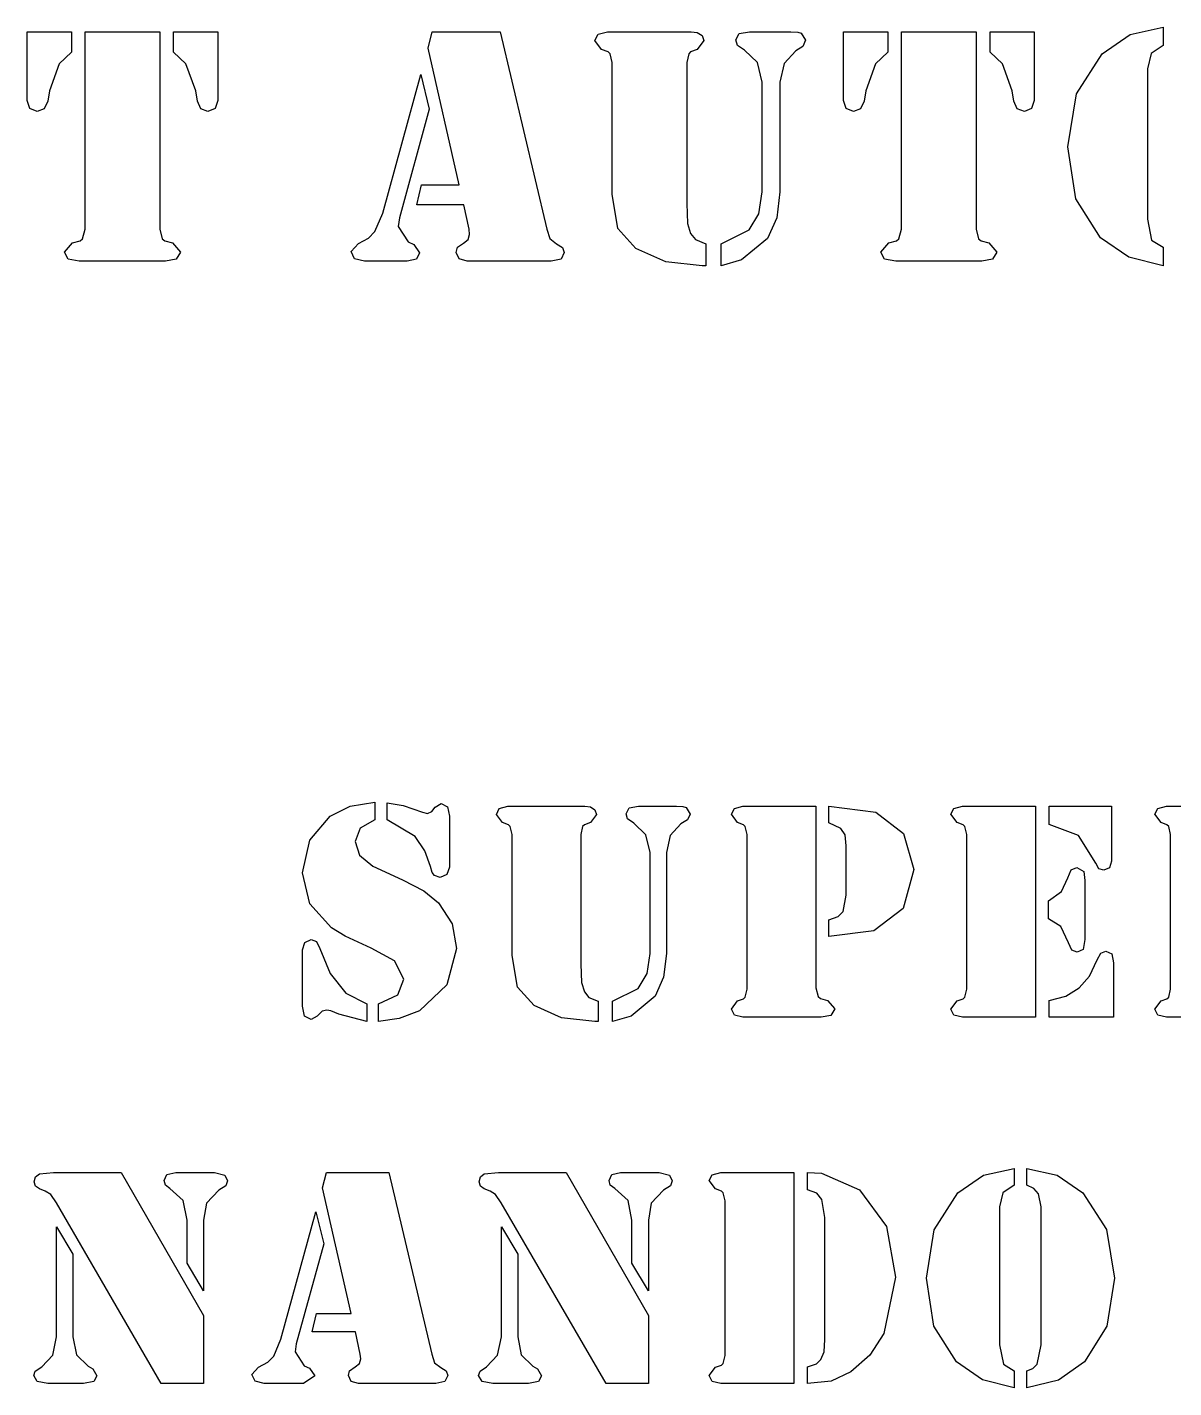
# Model space of a CAD drawing. Extents: x -1 to 447, y 185 to 440.
# Drawn here: x 212.58 to 239.21, y 283.29 to 314.89 of the extents above; entities that cross this region are included whole.
import ezdxf

# ---------------------------------------------------------------- set-up
doc = ezdxf.new("R2010")
doc.units = 0

msp = doc.modelspace()

# ---------------------------------------------------------------- linework, layer by layer
at = {"layer": 'Visible'}
for p, q in [((238.194814, 314.721584), (238.964222, 314.893457)), ((238.964222, 314.893457), (238.964222, 314.47158)), ((212.575243, 314.787994), (213.602618, 314.787994)), ((212.575243, 313.190336), (212.575243, 314.787994)), ((213.602618, 314.787994), (213.602618, 314.315343)), ((213.918795, 310.198167), (213.918795, 314.787994)), ((213.918795, 314.787994), (215.653401, 314.787994)), ((215.653401, 314.787994), (215.653401, 310.198167)), ((215.977515, 314.315343), (215.977515, 314.787994)), ((215.977515, 314.787994), (217.004891, 314.787994)), ((217.004891, 314.787994), (217.004891, 313.190336)), ((221.888035, 314.405169), (221.985666, 314.787994)), ((221.985666, 314.787994), (223.559935, 314.787994)), ((223.559935, 314.787994), (224.645784, 310.198167)), ((225.763647, 314.580958), (225.837995, 314.733305)), ((225.920015, 314.373922), (225.763647, 314.580958)), ((225.837995, 314.733305), (226.056805, 314.787994)), ((226.056805, 314.787994), (226.15814, 314.787994)), ((226.15814, 314.787994), (227.900419, 314.787994)), ((227.900419, 314.787994), (228.002019, 314.787994)), ((228.002019, 314.787994), (228.142513, 314.772358)), ((228.294912, 314.580958), (228.138808, 314.373922)), ((228.142513, 314.772358), (228.25205, 314.702031)), ((228.25205, 314.702031), (228.294912, 314.580958)), ((229.041036, 314.600484), (229.115384, 314.745026)), ((229.076226, 314.46769), (229.041036, 314.600484)), ((229.115384, 314.745026), (229.357478, 314.787994)), ((229.357478, 314.787994), (230.314474, 314.787994)), ((230.314474, 314.787994), (230.474547, 314.780189)), ((230.474547, 314.780189), (230.556568, 314.752831)), ((230.556568, 314.752831), (230.658168, 314.592679)), ((230.658168, 314.592679), (230.595726, 314.448164)), ((231.54161, 314.787994), (232.568986, 314.787994)), ((231.54161, 313.190336), (231.54161, 314.787994)), ((232.568986, 314.787994), (232.568986, 314.315343)), ((232.885427, 310.198167), (232.885427, 314.787994)), ((232.885427, 314.787994), (234.619769, 314.787994)), ((234.619769, 314.787994), (234.619769, 310.198167)), ((234.944148, 314.315343), (234.944148, 314.787994)), ((234.944148, 314.787994), (235.971524, 314.787994)), ((235.971524, 314.787994), (235.971524, 313.190336)), ((237.546322, 314.276264), (238.194814, 314.721584)), ((213.602618, 314.315343), (213.317398, 314.045813)), ((216.262736, 314.045813), (215.977515, 314.315343)), ((222.606642, 311.229406), (221.888035, 314.405169)), ((226.068446, 314.319233), (225.920015, 314.373922)), ((226.115278, 314.276264), (226.068446, 314.319233)), ((226.162109, 314.07706), (226.115278, 314.276264)), ((227.943282, 314.276264), (227.89645, 314.077033)), ((227.986409, 314.319233), (227.943282, 314.276264)), ((228.138808, 314.373922), (227.986409, 314.319233)), ((229.236299, 314.362201), (229.076226, 314.46769)), ((229.544009, 314.070207), (229.236299, 314.362201)), ((230.427716, 314.342701), (230.158106, 314.053618)), ((230.595726, 314.448164), (230.427716, 314.342701)), ((232.568986, 314.315343), (232.28403, 314.045813)), ((235.229104, 314.045813), (234.944148, 314.315343)), ((236.948629, 313.342683), (237.546322, 314.276264)), ((238.68297, 314.28018), (238.600949, 313.924713)), ((238.964222, 314.47158), (238.68297, 314.28018)), ((213.317398, 314.045813), (213.090915, 313.416899)), ((216.489219, 313.416899), (216.262736, 314.045813)), ((226.162109, 311.014565), (226.162109, 314.07706)), ((227.89645, 314.077033), (227.89645, 310.799723)), ((229.646402, 313.61613), (229.544009, 314.070207)), ((230.158106, 314.053618), (230.060475, 313.61613)), ((232.28403, 314.045813), (232.057283, 313.416899)), ((235.455851, 313.416899), (235.229104, 314.045813)), ((238.600949, 313.924713), (238.600949, 310.432535)), ((220.833407, 310.577077), (221.716056, 313.795808)), ((221.716056, 313.795808), (221.915287, 312.987216)), ((229.646402, 311.069254), (229.646402, 313.61613)), ((230.060475, 313.61613), (230.060475, 311.065365)), ((213.090915, 313.416899), (213.051757, 313.178615)), ((216.528377, 313.178615), (216.489219, 313.416899)), ((232.057283, 313.416899), (232.018389, 313.178615)), ((235.494745, 313.178615), (235.455851, 313.416899)), ((236.749398, 312.116129), (236.948629, 313.342683)), ((212.637684, 313.006742), (212.575243, 313.190336)), ((212.805694, 312.936443), (212.637684, 313.006742)), ((212.965767, 312.998937), (212.805694, 312.936443)), ((213.051757, 313.178615), (212.965767, 312.998937)), ((216.610398, 312.998937), (216.528377, 313.178615)), ((216.774439, 312.936443), (216.610398, 312.998937)), ((216.938481, 313.006742), (216.774439, 312.936443)), ((217.004891, 313.190336), (216.938481, 313.006742)), ((221.915287, 312.987216), (221.223932, 310.463782)), ((231.604317, 313.006742), (231.54161, 313.190336)), ((231.772327, 312.936443), (231.604317, 313.006742)), ((231.932399, 312.998937), (231.772327, 312.936443)), ((232.018389, 313.178615), (231.932399, 312.998937)), ((235.576766, 312.998937), (235.494745, 313.178615)), ((235.741072, 312.936443), (235.576766, 312.998937)), ((235.905113, 313.006742), (235.741072, 312.936443)), ((235.971524, 313.190336), (235.905113, 313.006742)), ((236.939897, 310.910081), (236.749398, 312.116129)), ((221.626362, 310.76456), (221.731666, 311.229406)), ((221.731666, 311.229406), (222.606642, 311.229406)), ((229.572319, 310.558503), (229.646402, 311.069254)), ((230.060475, 311.065365), (229.988244, 310.467698)), ((222.71618, 310.76456), (221.626362, 310.76456)), ((222.841063, 310.198167), (222.71618, 310.76456)), ((226.294929, 310.217694), (226.162109, 311.014565)), ((226.162109, 311.014565), (226.162109, 311.014565)), ((227.89645, 310.799723), (227.912061, 310.334877)), ((237.511132, 310.002852), (236.939897, 310.910081)), ((220.653755, 310.151283), (220.833407, 310.577077)), ((221.223932, 310.463782), (221.192711, 310.260662)), ((229.34954, 310.18253), (229.572319, 310.558503)), ((229.988244, 310.467698), (229.77155, 309.987242)), ((238.600949, 310.432535), (238.694876, 309.948163)), ((213.860322, 309.97941), (213.918795, 310.198167)), ((215.653401, 310.198167), (215.711874, 309.97941)), ((220.505324, 309.995047), (220.653755, 310.151283)), ((221.192711, 310.260662), (221.423163, 309.90911)), ((222.821748, 309.9638), (222.852969, 310.080984)), ((222.852969, 310.080984), (222.841063, 310.198167)), ((224.645784, 310.198167), (224.716163, 309.983326)), ((226.716939, 309.752848), (226.294929, 310.217694)), ((227.912061, 310.334877), (227.986409, 310.10051)), ((227.986409, 310.10051), (228.09965, 309.959884)), ((228.697343, 309.862226), (229.34954, 310.18253)), ((232.826955, 309.97941), (232.885427, 310.198167)), ((234.619769, 310.198167), (234.678506, 309.97941)), ((213.438577, 309.666911), (213.625902, 309.881753)), ((213.625902, 309.881753), (213.805554, 309.928637)), ((213.805554, 309.928637), (213.860322, 309.97941)), ((215.711874, 309.97941), (215.770347, 309.928637)), ((215.770347, 309.928637), (215.950263, 309.881753)), ((215.950263, 309.881753), (216.137588, 309.666911)), ((220.098925, 309.682548), (220.270904, 309.870031)), ((220.270904, 309.870031), (220.505324, 309.995047)), ((221.423163, 309.90911), (221.559952, 309.846589)), ((221.559952, 309.846589), (221.688804, 309.651301)), ((222.540497, 309.662995), (222.571718, 309.780206)), ((222.571718, 309.780206), (222.712211, 309.877837)), ((222.712211, 309.877837), (222.821748, 309.9638)), ((224.716163, 309.983326), (224.872267, 309.862226)), ((224.872267, 309.862226), (225.013025, 309.77629)), ((225.013025, 309.77629), (225.052183, 309.659106)), ((228.09965, 309.959884), (228.338039, 309.862226)), ((228.338039, 309.862226), (228.338039, 309.350496)), ((228.697343, 309.350496), (228.697343, 309.862226)), ((229.77155, 309.987242), (229.16592, 309.487233)), ((232.404945, 309.666911), (232.592534, 309.881753)), ((232.592534, 309.881753), (232.772186, 309.928637)), ((232.772186, 309.928637), (232.826955, 309.97941)), ((234.678506, 309.97941), (234.736979, 309.928637)), ((234.736979, 309.928637), (234.916631, 309.881753)), ((234.916631, 309.881753), (235.10422, 309.666911)), ((238.167298, 309.548748), (237.511132, 310.002852)), ((238.694876, 309.948163), (238.964222, 309.780206)), ((238.964222, 309.780206), (238.964222, 309.350496)), ((213.524302, 309.506759), (213.438577, 309.666911)), ((213.785974, 309.455986), (213.524302, 309.506759)), ((213.915091, 309.455986), (213.785974, 309.455986)), ((215.657105, 309.455986), (213.915091, 309.455986)), ((215.786222, 309.455986), (215.657105, 309.455986)), ((216.035988, 309.502843), (215.786222, 309.455986)), ((216.137588, 309.666911), (216.035988, 309.502843)), ((220.180946, 309.514564), (220.098925, 309.682548)), ((220.411397, 309.455986), (220.180946, 309.514564)), ((221.403584, 309.455986), (220.411397, 309.455986)), ((221.617631, 309.504801), (221.403584, 309.455986)), ((221.688804, 309.651301), (221.617631, 309.504801)), ((222.610611, 309.510675), (222.540497, 309.662995)), ((222.798201, 309.455986), (222.610611, 309.510675)), ((224.747384, 309.455986), (222.798201, 309.455986)), ((224.975983, 309.506759), (224.747384, 309.455986)), ((225.052183, 309.659106), (224.975983, 309.506759)), ((227.408295, 309.440349), (226.716939, 309.752848)), ((228.25205, 309.350496), (227.408295, 309.440349)), ((229.16592, 309.487233), (228.697343, 309.350523)), ((232.490934, 309.506759), (232.404945, 309.666911)), ((232.752607, 309.455986), (232.490934, 309.506759)), ((232.881459, 309.455986), (232.752607, 309.455986)), ((234.623738, 309.455986), (232.881459, 309.455986)), ((234.75259, 309.455986), (234.623738, 309.455986)), ((235.002621, 309.502843), (234.75259, 309.455986)), ((235.10422, 309.666911), (235.002621, 309.502843)), ((238.964222, 309.350496), (238.167298, 309.548748)), ((228.338039, 309.350496), (228.25205, 309.350496)), ((228.697343, 309.350523), (228.697343, 309.350496)), ((220.080404, 296.794124), (220.651374, 296.891992)), ((220.651374, 296.891992), (220.651374, 296.47897)), ((220.651374, 296.891992), (220.651374, 296.891992)), ((220.935007, 296.47897), (220.935007, 296.874035)), ((220.935007, 296.874035), (221.308598, 296.81657)), ((221.308598, 296.81657), (221.757596, 296.654955)), ((222.055516, 296.777065), (222.195745, 296.856078)), ((222.195745, 296.856078), (222.335709, 296.784249)), ((219.139282, 296.004895), (219.609711, 296.565166)), ((219.609711, 296.565166), (220.080404, 296.794124)), ((221.757596, 296.654955), (221.876129, 296.626221)), ((221.876129, 296.626221), (221.97667, 296.672912)), ((221.97667, 296.672912), (222.055516, 296.777065)), ((222.335709, 296.784249), (222.382541, 296.565166)), ((222.382541, 296.565166), (222.382541, 295.379977)), ((223.475004, 296.604673), (223.543266, 296.744741)), ((223.618672, 296.414324), (223.475004, 296.604673)), ((223.543266, 296.744741), (223.744349, 296.795023)), ((223.744349, 296.795023), (223.837747, 296.795023)), ((223.837747, 296.795023), (225.439533, 296.795023)), ((225.439533, 296.795023), (225.53293, 296.795023)), ((225.53293, 296.795023), (225.662047, 296.780656)), ((225.802276, 296.604673), (225.658607, 296.414324)), ((225.662047, 296.780656), (225.762588, 296.71601)), ((225.762588, 296.71601), (225.802276, 296.604673)), ((226.488075, 296.622631), (226.556337, 296.755515)), ((226.520619, 296.500523), (226.488075, 296.622631)), ((226.667727, 296.403548), (226.520619, 296.500523)), ((226.556337, 296.755515), (226.779116, 296.795023)), ((226.779116, 296.795023), (227.659119, 296.795023)), ((227.659119, 296.795023), (227.806228, 296.787826)), ((227.917617, 296.482555), (227.763101, 296.385583)), ((227.806228, 296.787826), (227.881634, 296.762691)), ((227.881634, 296.762691), (227.975032, 296.615439)), ((227.975032, 296.615439), (227.917617, 296.482555)), ((228.934674, 296.608264), (229.002936, 296.744741)), ((229.078343, 296.414324), (228.934674, 296.608264)), ((229.002936, 296.744741), (229.20402, 296.795023)), ((229.20402, 296.795023), (229.297417, 296.795023)), ((229.297417, 296.795023), (230.895499, 296.795023)), ((230.895499, 296.795023), (230.895499, 292.575035)), ((231.197388, 296.407141), (231.197388, 296.795023)), ((231.197388, 296.795023), (232.289057, 296.654955)), ((232.289057, 296.654955), (232.931994, 296.159327)), ((234.035305, 296.608264), (234.103303, 296.744741)), ((234.178709, 296.414324), (234.035305, 296.608264)), ((234.103303, 296.744741), (234.304651, 296.795023)), ((234.304651, 296.795023), (234.398048, 296.795023)), ((234.398048, 296.795023), (235.99613, 296.795023)), ((235.99613, 296.795023), (235.99613, 291.892649)), ((236.315746, 296.795023), (237.763015, 296.795023)), ((236.315746, 296.374817), (236.315746, 296.795023)), ((237.763015, 296.795023), (237.763015, 295.523635)), ((238.772928, 296.608264), (238.841191, 296.744741)), ((238.916597, 296.414324), (238.772928, 296.608264)), ((238.841191, 296.744741), (239.042274, 296.795023)), ((239.042274, 296.795023), (239.135672, 296.795023)), ((239.135672, 296.795023), (240.734018, 296.795023)), ((220.310062, 296.288621), (220.195233, 295.976164)), ((220.651374, 296.47897), (220.310062, 296.288621)), ((221.585088, 296.094684), (220.935007, 296.47897)), ((220.935007, 296.47897), (220.935007, 296.47897)), ((223.754933, 296.364043), (223.618672, 296.414324)), ((223.79806, 296.324535), (223.754933, 296.364043)), ((223.841187, 296.14137), (223.79806, 296.324535)), ((225.478956, 296.324535), (225.435828, 296.14137)), ((225.518378, 296.364043), (225.478956, 296.324535)), ((225.658607, 296.414324), (225.518378, 296.364043)), ((226.950566, 296.135086), (226.667727, 296.403548)), ((227.763101, 296.385583), (227.515451, 296.119817)), ((229.214867, 296.364043), (229.078343, 296.414324)), ((229.25773, 296.324535), (229.214867, 296.364043)), ((229.300857, 296.14137), (229.25773, 296.324535)), ((231.477317, 296.281438), (231.197388, 296.407141)), ((231.577858, 296.130596), (231.477317, 296.281438)), ((234.315234, 296.364043), (234.178709, 296.414324)), ((234.358361, 296.324535), (234.315234, 296.364043)), ((234.401488, 296.14137), (234.358361, 296.324535)), ((236.998106, 296.112642), (236.315746, 296.374817)), ((239.053122, 296.364043), (238.916597, 296.414324)), ((239.096249, 296.324535), (239.053122, 296.364043)), ((239.139376, 296.14137), (239.096249, 296.324535)), ((218.970478, 295.250683), (219.139282, 296.004895)), ((220.195233, 295.976164), (220.292335, 295.660112)), ((221.811306, 295.760675), (221.585088, 296.094684)), ((223.841187, 293.32563), (223.841187, 296.14137)), ((225.435828, 296.14137), (225.435828, 293.128119)), ((227.044758, 295.717577), (226.950566, 296.135086)), ((227.515451, 296.119817), (227.425493, 295.717569)), ((229.300857, 292.546301), (229.300857, 296.14137)), ((231.602994, 295.879192), (231.577858, 296.130596)), ((231.602994, 294.729915), (231.602994, 295.879192)), ((232.931994, 296.159327), (233.1725, 295.322512)), ((234.401488, 292.546301), (234.401488, 296.14137)), ((237.400536, 295.476946), (236.998106, 296.112642)), ((239.139376, 292.546301), (239.139376, 296.14137)), ((220.292335, 295.660112), (220.608247, 295.405117)), ((221.947831, 295.397934), (221.811306, 295.760675)), ((227.044758, 293.375927), (227.044758, 295.717577)), ((227.425493, 295.717569), (227.425493, 293.372329)), ((219.139282, 294.529692), (218.970478, 295.250683)), ((220.608247, 295.405117), (221.290607, 295.089065)), ((221.983814, 295.257864), (221.947831, 295.397934)), ((222.037789, 295.189628), (221.983814, 295.257864)), ((222.382541, 295.379977), (222.321422, 295.207585)), ((233.1725, 295.322512), (232.92829, 294.417456)), ((236.753895, 295.132163), (236.829302, 295.318922)), ((236.829302, 295.318922), (236.962122, 295.372793)), ((236.962122, 295.372793), (237.120343, 295.283004)), ((237.120343, 295.283004), (237.145478, 295.071108)), ((237.468534, 295.34406), (237.400536, 295.476946)), ((237.583628, 295.311738), (237.468534, 295.34406)), ((237.720153, 295.36202), (237.583628, 295.311738)), ((237.763015, 295.523635), (237.720153, 295.36202)), ((221.290607, 295.089065), (221.789875, 294.834068)), ((222.17061, 295.142937), (222.037789, 295.189628)), ((222.321422, 295.207585), (222.17061, 295.142937)), ((236.606787, 294.816111), (236.753895, 295.132163)), ((237.145478, 295.071108), (237.145478, 293.70274)), ((221.789875, 294.834068), (222.127483, 294.553933)), ((231.527587, 294.352821), (231.602994, 294.729915)), ((236.297754, 294.597031), (236.606787, 294.816111)), ((236.297754, 294.180418), (236.297754, 294.597031)), ((219.645694, 293.968514), (219.139282, 294.529692)), ((222.127483, 294.553933), (222.445247, 294.066383)), ((231.416463, 294.230689), (231.527587, 294.352821)), ((232.92829, 294.417456), (232.24593, 293.903876)), ((219.958167, 293.774574), (219.645694, 293.968514)), ((222.445247, 294.066383), (222.551345, 293.494434)), ((231.200827, 294.155283), (231.416463, 294.230689)), ((231.200827, 293.770976), (231.200827, 294.155283)), ((236.588796, 294.004444), (236.297754, 294.180418)), ((236.297754, 294.180418), (236.297754, 294.180418)), ((236.764743, 293.623736), (236.588796, 294.004444)), ((219.027893, 293.627334), (219.171561, 293.702767)), ((219.171561, 293.702767), (219.293799, 293.656068)), ((219.293799, 293.656068), (219.372909, 293.487264)), ((220.56512, 293.498032), (219.958167, 293.774574)), ((232.24593, 293.903876), (231.200827, 293.770976)), ((231.200827, 293.770976), (231.200827, 293.770976)), ((237.145478, 293.70274), (237.105791, 293.469299)), ((218.970478, 293.45853), (219.027893, 293.627334)), ((218.970478, 292.151252), (218.970478, 293.45853)), ((219.372909, 293.487264), (219.609711, 292.909044)), ((221.110955, 293.203525), (220.56512, 293.498032)), ((222.551345, 293.494434), (222.321422, 292.646842)), ((223.963424, 292.592973), (223.841187, 293.32563)), ((223.841187, 293.32563), (223.841187, 293.32563)), ((226.976495, 292.906345), (227.044758, 293.375927)), ((227.425493, 293.372329), (227.359082, 292.822817)), ((236.84015, 293.454932), (236.764743, 293.623736)), ((236.969531, 293.404661), (236.84015, 293.454932)), ((237.105791, 293.469299), (236.969531, 293.404661)), ((237.432815, 293.228687), (237.515365, 293.383097)), ((237.515365, 293.383097), (237.633899, 293.426198)), ((237.633899, 293.426198), (237.773863, 293.365159)), ((237.773863, 293.365159), (237.813286, 293.160424)), ((221.32659, 292.779742), (221.110955, 293.203525)), ((225.435828, 293.128119), (225.450116, 292.700738)), ((237.256603, 292.851577), (237.432815, 293.228687)), ((237.813286, 293.160424), (237.813286, 291.892649)), ((219.609711, 292.909044), (219.976158, 292.452929)), ((221.186626, 292.413401), (221.32659, 292.779742)), ((225.450116, 292.700738), (225.518378, 292.485235)), ((226.771973, 292.560668), (226.976495, 292.906345)), ((227.359082, 292.822817), (227.159851, 292.381069)), ((237.012393, 292.578606), (237.256603, 292.851577)), ((219.976158, 292.452929), (220.464578, 292.205121)), ((220.737628, 292.205095), (221.186626, 292.413401)), ((222.321422, 292.646842), (221.689333, 292.043487)), ((224.351303, 292.165592), (223.963424, 292.592973)), ((225.518378, 292.485235), (225.622624, 292.355933)), ((226.172163, 292.26616), (226.771973, 292.560668)), ((227.159851, 292.381069), (226.603169, 291.921356)), ((229.25773, 292.36313), (229.300857, 292.546301)), ((230.895499, 292.575035), (230.949474, 292.373899)), ((230.949474, 292.373899), (231.003449, 292.3272)), ((234.358361, 292.36313), (234.401488, 292.546301)), ((236.31945, 292.280527), (236.703625, 292.381069)), ((236.703625, 292.381069), (237.012393, 292.578606)), ((239.096249, 292.36313), (239.139376, 292.546301)), ((219.020749, 291.919583), (218.970478, 292.151252)), ((219.534305, 292.061452), (219.426619, 292.036317)), ((219.631407, 292.043487), (219.534305, 292.061452)), ((220.464578, 292.205121), (220.464578, 292.205095)), ((220.464578, 292.205095), (220.464578, 291.795679)), ((220.737628, 291.795679), (220.737628, 292.205095)), ((224.986831, 291.878282), (224.351303, 292.165592)), ((225.622624, 292.355933), (225.841699, 292.26616)), ((225.841699, 292.26616), (225.841699, 291.795679)), ((226.172163, 291.795679), (226.172163, 292.26616)), ((228.934674, 292.079391), (229.078343, 292.273331)), ((229.002936, 291.939321), (228.934674, 292.079391)), ((229.078343, 292.273331), (229.214867, 292.320029)), ((229.214867, 292.320029), (229.25773, 292.36313)), ((231.003449, 292.3272), (231.168548, 292.284099)), ((231.168548, 292.284099), (231.340792, 292.086588)), ((231.340792, 292.086588), (231.247659, 291.935749)), ((234.035305, 292.079391), (234.178709, 292.273331)), ((234.103303, 291.939321), (234.035305, 292.079391)), ((234.178709, 292.273331), (234.315234, 292.320029)), ((234.315234, 292.320029), (234.358361, 292.36313)), ((236.31945, 291.892649), (236.31945, 292.280527)), ((238.772928, 292.079391), (238.916597, 292.273331)), ((238.841191, 291.939321), (238.772928, 292.079391)), ((238.916597, 292.273331), (239.053122, 292.320029)), ((239.053122, 292.320029), (239.096249, 292.36313)), ((219.171561, 291.842378), (219.020749, 291.919583)), ((219.31179, 291.921382), (219.171561, 291.842378)), ((219.426619, 292.036317), (219.31179, 291.921382)), ((219.814498, 291.964456), (219.631407, 292.043487)), ((220.464578, 291.795679), (219.814498, 291.964456)), ((221.2152, 291.863915), (220.737628, 291.795679)), ((221.689333, 292.043487), (221.2152, 291.863915)), ((225.762588, 291.795679), (224.986831, 291.878282)), ((225.841699, 291.795679), (225.762588, 291.795679)), ((226.603169, 291.921356), (226.172163, 291.795652)), ((226.172163, 291.795652), (226.172163, 291.795679)), ((229.20402, 291.892649), (229.002936, 291.939321)), ((229.297417, 291.892649), (229.20402, 291.892649)), ((230.899203, 291.892649), (229.297417, 291.892649)), ((231.021176, 291.892649), (230.899203, 291.892649)), ((231.247659, 291.935749), (231.021176, 291.892649)), ((234.304651, 291.892649), (234.103303, 291.939321)), ((234.398048, 291.892649), (234.304651, 291.892649)), ((235.99613, 291.892649), (234.398048, 291.892649)), ((237.813286, 291.892649), (236.31945, 291.892649)), ((239.042274, 291.892649), (238.841191, 291.939321)), ((239.135672, 291.892649), (239.042274, 291.892649)), ((240.737457, 291.892649), (239.135672, 291.892649)), ((212.857288, 288.26003), (213.187752, 288.285165)), ((213.187752, 288.285165), (214.760698, 288.285165)), ((214.760698, 288.285165), (216.671517, 284.966633)), ((215.820353, 288.238466), (216.024876, 288.285165)), ((216.024876, 288.285165), (216.92287, 288.285165)), ((216.92287, 288.285165), (217.163376, 288.227698)), ((219.437467, 287.93319), (219.527426, 288.285165)), ((219.527426, 288.285165), (220.974695, 288.285165)), ((220.974695, 288.285165), (221.973231, 284.065172)), ((223.191371, 288.26003), (223.521835, 288.285165)), ((223.521835, 288.285165), (225.094781, 288.285165)), ((225.094781, 288.285165), (227.005599, 284.966633)), ((226.154171, 288.238466), (226.358959, 288.285165)), ((226.358959, 288.285165), (227.256953, 288.285165)), ((227.256953, 288.285165), (227.497459, 288.227698)), ((228.489381, 288.234894), (228.690464, 288.285165)), ((228.690464, 288.285165), (228.783862, 288.285165)), ((228.783862, 288.285165), (230.382208, 288.285165)), ((230.382208, 288.285165), (230.382208, 283.382786)), ((230.701824, 287.886518), (230.701824, 288.285165)), ((230.701824, 288.285165), (231.02488, 288.270798)), ((231.02488, 288.270798), (231.908587, 287.88292)), ((234.793071, 288.224099), (235.500566, 288.382135)), ((235.500566, 288.382135), (235.500566, 287.994256)), ((235.795047, 287.994256), (235.795047, 288.382135)), ((235.795047, 288.382135), (236.502542, 288.224099)), ((212.738755, 288.073261), (212.771034, 288.184597)), ((212.771034, 287.969121), (212.738755, 288.073261)), ((212.771034, 288.184597), (212.857288, 288.26003)), ((212.857288, 287.904457), (212.771034, 287.969121)), ((215.759234, 288.098396), (215.820353, 288.238466)), ((215.788074, 287.990658), (215.759234, 288.098396)), ((215.892055, 287.915252), (215.788074, 287.990658)), ((217.188776, 287.976291), (217.027116, 287.875723)), ((217.163376, 288.227698), (217.224495, 288.091226)), ((217.224495, 288.091226), (217.188776, 287.976291)), ((223.072838, 288.073261), (223.105117, 288.184597)), ((223.105117, 287.969121), (223.072838, 288.073261)), ((223.105117, 288.184597), (223.191371, 288.26003)), ((223.191371, 287.904457), (223.105117, 287.969121)), ((226.093317, 288.098396), (226.154171, 288.238466)), ((226.121892, 287.990658), (226.093317, 288.098396)), ((226.226138, 287.915252), (226.121892, 287.990658)), ((227.522595, 287.976291), (227.360934, 287.875723)), ((227.497459, 288.227698), (227.558578, 288.091226)), ((227.558578, 288.091226), (227.522595, 287.976291)), ((228.421118, 288.098396), (228.489381, 288.234894)), ((228.564787, 287.904457), (228.421118, 288.098396)), ((234.196965, 287.814684), (234.793071, 288.224099)), ((235.500566, 287.994256), (235.242068, 287.818282)), ((235.963851, 287.911653), (235.795047, 287.994256)), ((235.795047, 287.994256), (235.795047, 287.994256)), ((236.502542, 288.224099), (237.102351, 287.814684)), ((212.993813, 287.854186), (212.857288, 287.904457)), ((213.123194, 287.775181), (212.993813, 287.854186)), ((213.252311, 287.584814), (213.123194, 287.775181)), ((216.201088, 287.638683), (215.892055, 287.915252)), ((216.290782, 287.17897), (216.201088, 287.638683)), ((217.027116, 287.875723), (216.739779, 287.577644)), ((220.098396, 285.013305), (219.437467, 287.93319)), ((223.327896, 287.854186), (223.191371, 287.904457)), ((223.457012, 287.775181), (223.327896, 287.854186)), ((223.586393, 287.584814), (223.457012, 287.775181)), ((226.534906, 287.638683), (226.226138, 287.915252)), ((226.624864, 287.17897), (226.534906, 287.638683)), ((227.360934, 287.875723), (227.073597, 287.577644)), ((228.701312, 287.854186), (228.564787, 287.904457)), ((228.744439, 287.814684), (228.701312, 287.854186)), ((228.787566, 287.631513), (228.744439, 287.814684)), ((228.787566, 284.036438), (228.787566, 287.631513)), ((230.917194, 287.807487), (230.701824, 287.886518)), ((231.032288, 287.660247), (230.917194, 287.807487)), ((231.107694, 287.243634), (231.032288, 287.660247)), ((231.908587, 287.88292), (232.536972, 287.03173)), ((233.647426, 286.956323), (234.196965, 287.814684)), ((235.242068, 287.818282), (235.166662, 287.491443)), ((236.068096, 287.79312), (235.963851, 287.911653)), ((236.132655, 287.491443), (236.068096, 287.79312)), ((237.102351, 287.814684), (237.65189, 286.960795)), ((215.690972, 283.382786), (213.252311, 287.584814)), ((216.739779, 287.577644), (216.671517, 287.17897)), ((218.467771, 284.413549), (219.279511, 287.372936)), ((219.279511, 287.372936), (219.462603, 286.629484)), ((226.025055, 283.382786), (223.586393, 287.584814)), ((227.073597, 287.577644), (227.005599, 287.17897)), ((235.166662, 287.491443), (235.166662, 284.280649)), ((236.132655, 284.280649), (236.132655, 287.491443)), ((213.256015, 287.024559), (213.63675, 286.392444)), ((213.256015, 284.467418), (213.256015, 287.024559)), ((216.290782, 286.184138), (216.290782, 287.17897)), ((216.671517, 287.17897), (216.671517, 285.541254)), ((223.589833, 287.024559), (223.970568, 286.392444)), ((223.589833, 284.467418), (223.589833, 287.024559)), ((226.624864, 286.184138), (226.624864, 287.17897)), ((227.005599, 287.17897), (227.005599, 285.541254)), ((231.107694, 284.40995), (231.107694, 287.243634)), ((232.536972, 287.03173), (232.748903, 285.853727)), ((233.464335, 285.828591), (233.647426, 286.956323)), ((237.65189, 286.960795), (237.834982, 285.828591)), ((213.63675, 286.392444), (213.63675, 284.467418)), ((219.462603, 286.629484), (218.827074, 284.309382)), ((223.970568, 286.392444), (223.970568, 284.467418)), ((216.671517, 285.541254), (216.290782, 286.184138)), ((227.005599, 285.541254), (226.624864, 286.184138)), ((232.748903, 285.853727), (232.479557, 284.55002)), ((233.639224, 284.719724), (233.464335, 285.828591)), ((237.834982, 285.828591), (237.660092, 284.719724)), ((216.671517, 284.966633), (216.671517, 283.382786)), ((219.196961, 284.585924), (219.293799, 285.013305)), ((219.293799, 285.013305), (220.098396, 285.013305)), ((227.005599, 284.966633), (227.005599, 283.382786)), ((220.198937, 284.585924), (219.196961, 284.585924)), ((220.313766, 284.065172), (220.198937, 284.585924)), ((232.479557, 284.55002), (232.151739, 284.042709)), ((234.164686, 283.8856), (233.639224, 284.719724)), ((237.660092, 284.719724), (237.13463, 283.8856)), ((213.169761, 284.042709), (213.256015, 284.467418)), ((213.63675, 284.467418), (213.719299, 284.054377)), ((218.302671, 284.022072), (218.467771, 284.413549)), ((218.827074, 284.309382), (218.798235, 284.12264)), ((223.503843, 284.042709), (223.589833, 284.467418)), ((223.970568, 284.467418), (224.053382, 284.054377)), ((231.085998, 284.119041), (231.107694, 284.40995)), ((231.107694, 284.40995), (231.107694, 284.40995)), ((235.166662, 284.280649), (235.252916, 283.835302)), ((236.035817, 283.835302), (236.132655, 284.280649)), ((212.911263, 283.774263), (213.169761, 284.042709)), ((213.719299, 284.054377), (213.988645, 283.78863)), ((217.950775, 283.763468), (218.166146, 283.878403)), ((218.166146, 283.878403), (218.302671, 284.022072)), ((218.798235, 284.12264), (219.010166, 283.799399)), ((220.195233, 283.770665), (220.296039, 283.849669)), ((220.296039, 283.849669), (220.324614, 283.957407)), ((220.324614, 283.957407), (220.313766, 284.065172)), ((221.973231, 284.065172), (222.037789, 283.867634)), ((222.037789, 283.867634), (222.181458, 283.756298)), ((223.245081, 283.774263), (223.503843, 284.042709)), ((224.053382, 284.054377), (224.322728, 283.78863)), ((228.701312, 283.810167), (228.744439, 283.853268)), ((228.744439, 283.853268), (228.787566, 284.036438)), ((230.701824, 283.770665), (230.910051, 283.842499)), ((230.910051, 283.842499), (231.014296, 283.943041)), ((231.014296, 283.943041), (231.085998, 284.119041)), ((232.151739, 284.042709), (231.707239, 283.65573)), ((234.767935, 283.468088), (234.164686, 283.8856)), ((237.13463, 283.8856), (236.530587, 283.466289)), ((212.727907, 283.569529), (212.760451, 283.670097)), ((212.809663, 283.429459), (212.727907, 283.569529)), ((212.760451, 283.670097), (212.911263, 283.774263)), ((213.988645, 283.78863), (214.09633, 283.727564)), ((214.09633, 283.727564), (214.189728, 283.565957)), ((214.189728, 283.565957), (214.121466, 283.429459)), ((217.792555, 283.591092), (217.950775, 283.763468)), ((217.867961, 283.436655), (217.792555, 283.591092)), ((219.254376, 283.562359), (218.992174, 283.382786)), ((219.010166, 283.799399), (219.135843, 283.741931)), ((219.135843, 283.741931), (219.254376, 283.562359)), ((220.037277, 283.573127), (220.066117, 283.680865)), ((220.1021, 283.433057), (220.037277, 283.573127)), ((220.066117, 283.680865), (220.195233, 283.770665)), ((222.181458, 283.756298), (222.310839, 283.677293)), ((222.346557, 283.569529), (222.276707, 283.429459)), ((222.310839, 283.677293), (222.346557, 283.569529)), ((223.06199, 283.569529), (223.094269, 283.670097)), ((223.143746, 283.429459), (223.06199, 283.569529)), ((223.094269, 283.670097), (223.245081, 283.774263)), ((224.322728, 283.78863), (224.430413, 283.727564)), ((224.430413, 283.727564), (224.523811, 283.565957)), ((224.523811, 283.565957), (224.455548, 283.429459)), ((228.421118, 283.569529), (228.564787, 283.763468)), ((228.489381, 283.429459), (228.421118, 283.569529)), ((228.564787, 283.763468), (228.701312, 283.810167)), ((230.701824, 283.382786), (230.701824, 283.770665)), ((231.707239, 283.65573), (231.251363, 283.440254)), ((235.252916, 283.835302), (235.500566, 283.680865)), ((235.500566, 283.680865), (235.500566, 283.285816)), ((235.795047, 283.680865), (235.938715, 283.734734)), ((235.795047, 283.285816), (235.795047, 283.680865)), ((235.938715, 283.734734), (236.035817, 283.835302)), ((213.054932, 283.382786), (212.809663, 283.429459)), ((213.884399, 283.382786), (213.054932, 283.382786)), ((214.121466, 283.429459), (213.884399, 283.382786)), ((216.671517, 283.382786), (215.690972, 283.382786)), ((218.079892, 283.382786), (217.867961, 283.436655)), ((218.992174, 283.382786), (218.079892, 283.382786)), ((220.274343, 283.382786), (220.1021, 283.433057)), ((222.066629, 283.382786), (220.274343, 283.382786)), ((222.276707, 283.429459), (222.066629, 283.382786)), ((223.38875, 283.382786), (223.143746, 283.429459)), ((224.218482, 283.382786), (223.38875, 283.382786)), ((224.455548, 283.429459), (224.218482, 283.382786)), ((227.005599, 283.382786), (226.025055, 283.382786)), ((228.690464, 283.382786), (228.489381, 283.429459)), ((228.783862, 283.382786), (228.690464, 283.382786)), ((230.382208, 283.382786), (228.783862, 283.382786)), ((231.251363, 283.440254), (230.701824, 283.382786)), ((235.500566, 283.285816), (234.767935, 283.468088)), ((236.530587, 283.466289), (235.795047, 283.285816))]:
    msp.add_line(p, q, dxfattribs=at)

doc.saveas('drawing.dxf')
